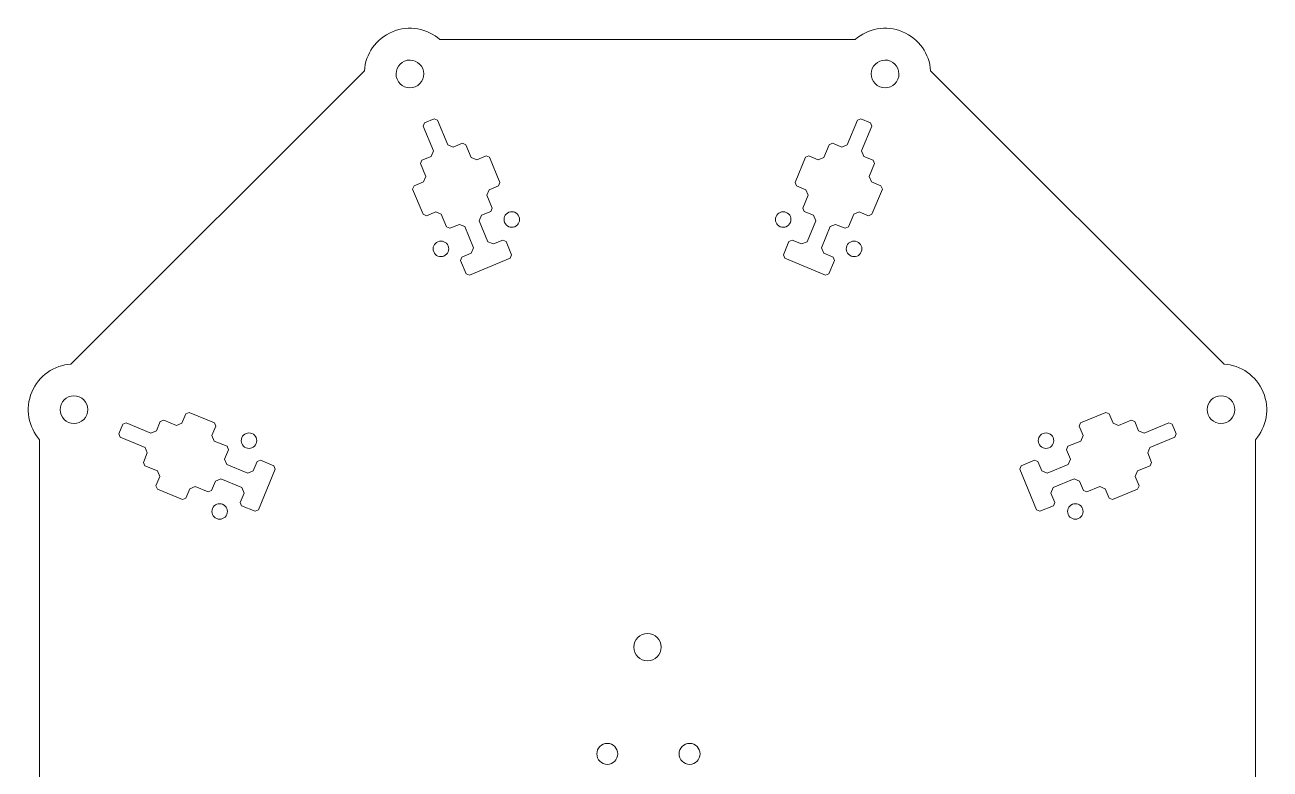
# Model space of a CAD drawing. Header units: millimetres. Extents: x -288 to 540, y -276 to 186.
# Drawn here: x -288.1 to 80.1, y -33.8 to 186.5 of the extents above; entities that cross this region are included whole.
import ezdxf

# ---------------------------------------------------------------- set-up
doc = ezdxf.new("R2010")
doc.units = ezdxf.units.MM
doc.header["$MEASUREMENT"] = 0
doc.layers.add('layer 1', color=7, linetype='Continuous')

msp = doc.modelspace()

# ---------------------------------------------------------------- linework, layer by layer
at = {"layer": 'layer 1', "color": 250, "lineweight": 9}
for points, knots in [([(-187.7431, -168.1628), (-187.7431, -168.1628), (-274.5305, -81.3753), (-274.5305, -81.3753), (-274.5305, -81.3753), (-279.488, -81.0403), (-284.0725, -77.9713), (-286.1028, -73.0695), (-286.1028, -73.0695), (-288.1334, -68.1673), (-287.0614, -62.7548), (-283.7919, -59.0123), (-283.7919, -59.0123), (-283.7919, -59.0123), (-283.7919, 63.7219), (-283.7919, 63.7219), (-283.7919, 63.7219), (-287.0611, 67.4643), (-288.1331, 72.8765), (-286.1025, 77.7787), (-286.1025, 77.7787), (-284.0718, 82.6814), (-279.4858, 85.7506), (-274.5272, 86.0846), (-274.5272, 86.0846), (-274.5272, 86.0846), (-187.7425, 172.8693), (-187.7425, 172.8693), (-187.7425, 172.8693), (-187.4084, 177.8278), (-184.3391, 182.4135), (-179.4365, 184.4442), (-179.4365, 184.4442), (-174.5337, 186.4751), (-169.1203, 185.4025), (-165.3779, 182.1321), (-165.3779, 182.1321), (-165.3779, 182.1321), (-42.6465, 182.1321), (-42.6465, 182.1321), (-42.6465, 182.1321), (-38.904, 185.4023), (-33.4911, 186.4747), (-28.5883, 184.4439), (-28.5883, 184.4439), (-23.6856, 182.4132), (-20.6164, 177.8272), (-20.2824, 172.8686), (-20.2824, 172.8686), (-20.2824, 172.8686), (66.5023, 86.0839), (66.5023, 86.0839), (66.5023, 86.0839), (71.4608, 85.7498), (76.0465, 82.6805), (78.0772, 77.7779), (78.0772, 77.7779), (80.1078, 72.8757), (79.0358, 67.4632), (75.7663, 63.7207), (75.7663, 63.7207), (75.7663, 63.7207), (75.7663, -59.0147), (75.7663, -59.0147), (75.7663, -59.0147), (79.0349, -62.7571), (80.1064, -68.1689), (78.0761, -73.0706), (78.0761, -73.0706), (76.0458, -77.9722), (71.4614, -81.0412), (66.504, -81.3763), (66.504, -81.3763), (66.504, -81.3763), (-20.2833, -168.1635), (-20.2833, -168.1635), (-20.2833, -168.1635), (-20.6183, -173.121), (-23.6873, -177.7055), (-28.5891, -179.7358), (-28.5891, -179.7358), (-33.4907, -181.7662), (-38.9025, -180.6946), (-42.6449, -177.4261), (-42.6449, -177.4261), (-42.6449, -177.4261), (-78.6024, -177.4261), (-78.6024, -177.4261), (-78.6024, -177.4261), (-80.4185, -177.4245), (-82.49, -176.8735), (-82.5125, -173.5085), (-82.5125, -173.5085), (-82.5125, -173.5085), (-82.512, -152.2597), (-82.512, -152.2597), (-82.512, -152.2597), (-82.512, -150.6102), (-83.8627, -149.2597), (-85.5123, -149.2597), (-85.5123, -149.2597), (-85.5123, -149.2597), (-121.9603, -149.2598), (-121.9603, -149.2598), (-121.9603, -149.2598), (-123.8462, -149.2598), (-125.5129, -150.1298), (-125.5129, -152.2599), (-125.5129, -152.2599), (-125.5129, -152.2599), (-125.5131, -173.5087), (-125.5131, -173.5087), (-125.5131, -173.5087), (-125.5356, -176.8782), (-127.6126, -177.4261), (-129.4306, -177.4261), (-129.4306, -177.4261), (-129.4306, -177.4261), (-165.3818, -177.4261), (-165.3818, -177.4261), (-165.3818, -177.4261), (-169.1241, -180.6944), (-174.5357, -181.7658), (-179.4373, -179.7355), (-179.4373, -179.7355), (-184.3391, -177.7051), (-187.4082, -173.1205), (-187.7431, -168.1628)], [0, 0, 0, 0, 0.03030303, 0.03030303, 0.03030303, 0.03030303, 0.06060606, 0.06060606, 0.06060606, 0.06060606, 0.09090909, 0.09090909, 0.09090909, 0.09090909, 0.12121212, 0.12121212, 0.12121212, 0.12121212, 0.15151515, 0.15151515, 0.15151515, 0.15151515, 0.18181818, 0.18181818, 0.18181818, 0.18181818, 0.21212121, 0.21212121, 0.21212121, 0.21212121, 0.24242424, 0.24242424, 0.24242424, 0.24242424, 0.27272727, 0.27272727, 0.27272727, 0.27272727, 0.3030303, 0.3030303, 0.3030303, 0.3030303, 0.33333333, 0.33333333, 0.33333333, 0.33333333, 0.36363636, 0.36363636, 0.36363636, 0.36363636, 0.39393939, 0.39393939, 0.39393939, 0.39393939, 0.42424242, 0.42424242, 0.42424242, 0.42424242, 0.45454545, 0.45454545, 0.45454545, 0.45454545, 0.48484848, 0.48484848, 0.48484848, 0.48484848, 0.51515152, 0.51515152, 0.51515152, 0.51515152, 0.54545455, 0.54545455, 0.54545455, 0.54545455, 0.57575758, 0.57575758, 0.57575758, 0.57575758, 0.60606061, 0.60606061, 0.60606061, 0.60606061, 0.63636364, 0.63636364, 0.63636364, 0.63636364, 0.66666667, 0.66666667, 0.66666667, 0.66666667, 0.6969697, 0.6969697, 0.6969697, 0.6969697, 0.72727273, 0.72727273, 0.72727273, 0.72727273, 0.75757576, 0.75757576, 0.75757576, 0.75757576, 0.78787879, 0.78787879, 0.78787879, 0.78787879, 0.81818182, 0.81818182, 0.81818182, 0.81818182, 0.84848485, 0.84848485, 0.84848485, 0.84848485, 0.87878788, 0.87878788, 0.87878788, 0.87878788, 0.90909091, 0.90909091, 0.90909091, 0.90909091, 0.93939394, 0.93939394, 0.93939394, 0.93939394, 1, 1, 1, 1]), ([(-156.1346, 118.9336), (-156.1346, 118.9336), (-155.4592, 120.5457), (-155.4592, 120.5457), (-155.4592, 120.5457), (-155.4592, 120.5457), (-158.0369, 126.7694), (-158.0369, 126.7694), (-158.0369, 126.7694), (-158.0369, 126.7694), (-159.6555, 127.4334), (-159.6555, 127.4334), (-159.6555, 127.4334), (-159.6555, 127.4334), (-162.4272, 126.2854), (-162.4272, 126.2854), (-162.4272, 126.2854), (-162.4272, 126.2854), (-163.4187, 126.6959), (-163.4187, 126.6959), (-163.4187, 126.6959), (-163.4187, 126.6959), (-164.9906, 130.4913), (-164.9906, 130.4913), (-164.9906, 130.4913), (-164.9906, 130.4913), (-166.6091, 131.1556), (-166.6091, 131.1556), (-166.6091, 131.1556), (-166.6091, 131.1556), (-169.3811, 130.0072), (-169.3811, 130.0072), (-169.3811, 130.0072), (-169.3811, 130.0072), (-170.3721, 130.4179), (-170.3721, 130.4179), (-170.3721, 130.4179), (-170.3721, 130.4179), (-173.4656, 137.8856), (-173.4656, 137.8856), (-173.4656, 137.8856), (-173.4656, 137.8856), (-173.0548, 138.8767), (-173.0548, 138.8767), (-173.0548, 138.8767), (-173.0548, 138.8767), (-170.2828, 140.0247), (-170.2828, 140.0247), (-170.2828, 140.0247), (-170.2828, 140.0247), (-169.6081, 141.6388), (-169.6081, 141.6388), (-169.6081, 141.6388), (-169.6081, 141.6388), (-171.1802, 145.4347), (-171.1802, 145.4347), (-171.1802, 145.4347), (-171.1802, 145.4347), (-170.7698, 146.4256), (-170.7698, 146.4256), (-170.7698, 146.4256), (-170.7698, 146.4256), (-167.9978, 147.5739), (-167.9978, 147.5739), (-167.9978, 147.5739), (-167.9978, 147.5739), (-167.323, 149.1879), (-167.323, 149.1879), (-167.323, 149.1879), (-167.323, 149.1879), (-170.3496, 156.4946), (-170.3496, 156.4946), (-170.3496, 156.4946), (-170.3496, 156.4946), (-169.9389, 157.4856), (-169.9389, 157.4856), (-169.9389, 157.4856), (-169.9389, 157.4856), (-167.0911, 158.6654), (-167.0911, 158.6654), (-167.0911, 158.6654), (-167.0911, 158.6654), (-166.0997, 158.2551), (-166.0997, 158.2551), (-166.0997, 158.2551), (-166.0997, 158.2551), (-163.0733, 150.9484), (-163.0733, 150.9484), (-163.0733, 150.9484), (-163.0733, 150.9484), (-161.4548, 150.2841), (-161.4548, 150.2841), (-161.4548, 150.2841), (-161.4548, 150.2841), (-158.6829, 151.4325), (-158.6829, 151.4325), (-158.6829, 151.4325), (-158.6829, 151.4325), (-157.6917, 151.022), (-157.6917, 151.022), (-157.6917, 151.022), (-157.6917, 151.022), (-156.1194, 147.2261), (-156.1194, 147.2261), (-156.1194, 147.2261), (-156.1194, 147.2261), (-154.5012, 146.562), (-154.5012, 146.562), (-154.5012, 146.562), (-154.5012, 146.562), (-151.7289, 147.7101), (-151.7289, 147.7101), (-151.7289, 147.7101), (-151.7289, 147.7101), (-150.7376, 147.2997), (-150.7376, 147.2997), (-150.7376, 147.2997), (-150.7376, 147.2997), (-147.6448, 139.8321), (-147.6448, 139.8321), (-147.6448, 139.8321), (-147.6448, 139.8321), (-148.0553, 138.8409), (-148.0553, 138.8409), (-148.0553, 138.8409), (-148.0553, 138.8409), (-150.8273, 137.6927), (-150.8273, 137.6927), (-150.8273, 137.6927), (-150.8273, 137.6927), (-151.502, 136.0785), (-151.502, 136.0785), (-151.502, 136.0785), (-151.502, 136.0785), (-149.9301, 132.2828), (-149.9301, 132.2828), (-149.9301, 132.2828), (-149.9301, 132.2828), (-150.3407, 131.2923), (-150.3407, 131.2923), (-150.3407, 131.2923), (-150.3407, 131.2923), (-153.1125, 130.1437), (-153.1125, 130.1437), (-153.1125, 130.1437), (-153.1125, 130.1437), (-153.7882, 128.5319), (-153.7882, 128.5319), (-153.7882, 128.5319), (-153.7882, 128.5319), (-151.2103, 122.3081), (-151.2103, 122.3081), (-151.2103, 122.3081), (-151.2103, 122.3081), (-149.5915, 121.6437), (-149.5915, 121.6437), (-149.5915, 121.6437), (-149.5915, 121.6437), (-146.8198, 122.7919), (-146.8198, 122.7919), (-146.8198, 122.7919), (-146.8198, 122.7919), (-145.8283, 122.3814), (-145.8283, 122.3814), (-145.8283, 122.3814), (-145.8283, 122.3814), (-144.1898, 118.4248), (-144.1898, 118.4248), (-144.1898, 118.4248), (-144.1898, 118.4248), (-144.6003, 117.4338), (-144.6003, 117.4338), (-144.6003, 117.4338), (-144.6003, 117.4338), (-156.6872, 112.4271), (-156.6872, 112.4271), (-156.6872, 112.4271), (-156.6872, 112.4271), (-157.6784, 112.8377), (-157.6784, 112.8377), (-157.6784, 112.8377), (-157.6784, 112.8377), (-159.317, 116.7941), (-159.317, 116.7941), (-159.317, 116.7941), (-159.317, 116.7941), (-158.9067, 117.7853), (-158.9067, 117.7853), (-158.9067, 117.7853), (-158.9067, 117.7853), (-156.1346, 118.9336), (-156.1346, 118.9336)], [0, 0, 0, 0, 0.02040816, 0.02040816, 0.02040816, 0.02040816, 0.04081633, 0.04081633, 0.04081633, 0.04081633, 0.06122449, 0.06122449, 0.06122449, 0.06122449, 0.08163265, 0.08163265, 0.08163265, 0.08163265, 0.10204082, 0.10204082, 0.10204082, 0.10204082, 0.12244898, 0.12244898, 0.12244898, 0.12244898, 0.14285714, 0.14285714, 0.14285714, 0.14285714, 0.16326531, 0.16326531, 0.16326531, 0.16326531, 0.18367347, 0.18367347, 0.18367347, 0.18367347, 0.20408163, 0.20408163, 0.20408163, 0.20408163, 0.2244898, 0.2244898, 0.2244898, 0.2244898, 0.24489796, 0.24489796, 0.24489796, 0.24489796, 0.26530612, 0.26530612, 0.26530612, 0.26530612, 0.28571429, 0.28571429, 0.28571429, 0.28571429, 0.30612245, 0.30612245, 0.30612245, 0.30612245, 0.32653061, 0.32653061, 0.32653061, 0.32653061, 0.34693878, 0.34693878, 0.34693878, 0.34693878, 0.36734694, 0.36734694, 0.36734694, 0.36734694, 0.3877551, 0.3877551, 0.3877551, 0.3877551, 0.40816327, 0.40816327, 0.40816327, 0.40816327, 0.42857143, 0.42857143, 0.42857143, 0.42857143, 0.44897959, 0.44897959, 0.44897959, 0.44897959, 0.46938776, 0.46938776, 0.46938776, 0.46938776, 0.48979592, 0.48979592, 0.48979592, 0.48979592, 0.51020408, 0.51020408, 0.51020408, 0.51020408, 0.53061224, 0.53061224, 0.53061224, 0.53061224, 0.55102041, 0.55102041, 0.55102041, 0.55102041, 0.57142857, 0.57142857, 0.57142857, 0.57142857, 0.59183673, 0.59183673, 0.59183673, 0.59183673, 0.6122449, 0.6122449, 0.6122449, 0.6122449, 0.63265306, 0.63265306, 0.63265306, 0.63265306, 0.65306122, 0.65306122, 0.65306122, 0.65306122, 0.67346939, 0.67346939, 0.67346939, 0.67346939, 0.69387755, 0.69387755, 0.69387755, 0.69387755, 0.71428571, 0.71428571, 0.71428571, 0.71428571, 0.73469388, 0.73469388, 0.73469388, 0.73469388, 0.75510204, 0.75510204, 0.75510204, 0.75510204, 0.7755102, 0.7755102, 0.7755102, 0.7755102, 0.79591837, 0.79591837, 0.79591837, 0.79591837, 0.81632653, 0.81632653, 0.81632653, 0.81632653, 0.83673469, 0.83673469, 0.83673469, 0.83673469, 0.85714286, 0.85714286, 0.85714286, 0.85714286, 0.87755102, 0.87755102, 0.87755102, 0.87755102, 0.89795918, 0.89795918, 0.89795918, 0.89795918, 0.91836735, 0.91836735, 0.91836735, 0.91836735, 0.93877551, 0.93877551, 0.93877551, 0.93877551, 0.95918367, 0.95918367, 0.95918367, 0.95918367, 1, 1, 1, 1]), ([(-58.4332, 121.6435), (-58.4332, 121.6435), (-56.8157, 122.3058), (-56.8157, 122.3058), (-56.8157, 122.3058), (-56.8157, 122.3058), (-54.2376, 128.5293), (-54.2376, 128.5293), (-54.2376, 128.5293), (-54.2376, 128.5293), (-54.9126, 130.1434), (-54.9126, 130.1434), (-54.9126, 130.1434), (-54.9126, 130.1434), (-57.6842, 131.2915), (-57.6842, 131.2915), (-57.6842, 131.2915), (-57.6842, 131.2915), (-58.0951, 132.2829), (-58.0951, 132.2829), (-58.0951, 132.2829), (-58.0951, 132.2829), (-56.5228, 136.0781), (-56.5228, 136.0781), (-56.5228, 136.0781), (-56.5228, 136.0781), (-57.1975, 137.6923), (-57.1975, 137.6923), (-57.1975, 137.6923), (-57.1975, 137.6923), (-59.9697, 138.8404), (-59.9697, 138.8404), (-59.9697, 138.8404), (-59.9697, 138.8404), (-60.38, 139.8315), (-60.38, 139.8315), (-60.38, 139.8315), (-60.38, 139.8315), (-57.287, 147.2994), (-57.287, 147.2994), (-57.287, 147.2994), (-57.287, 147.2994), (-56.2957, 147.7098), (-56.2957, 147.7098), (-56.2957, 147.7098), (-56.2957, 147.7098), (-53.5238, 146.5614), (-53.5238, 146.5614), (-53.5238, 146.5614), (-53.5238, 146.5614), (-51.9054, 147.2257), (-51.9054, 147.2257), (-51.9054, 147.2257), (-51.9054, 147.2257), (-50.3329, 151.0214), (-50.3329, 151.0214), (-50.3329, 151.0214), (-50.3329, 151.0214), (-49.3421, 151.4319), (-49.3421, 151.4319), (-49.3421, 151.4319), (-49.3421, 151.4319), (-46.57, 150.2838), (-46.57, 150.2838), (-46.57, 150.2838), (-46.57, 150.2838), (-44.9516, 150.9479), (-44.9516, 150.9479), (-44.9516, 150.9479), (-44.9516, 150.9479), (-41.9251, 158.2546), (-41.9251, 158.2546), (-41.9251, 158.2546), (-41.9251, 158.2546), (-40.9339, 158.665), (-40.9339, 158.665), (-40.9339, 158.665), (-40.9339, 158.665), (-38.086, 157.4855), (-38.086, 157.4855), (-38.086, 157.4855), (-38.086, 157.4855), (-37.6751, 156.4944), (-37.6751, 156.4944), (-37.6751, 156.4944), (-37.6751, 156.4944), (-40.7017, 149.1877), (-40.7017, 149.1877), (-40.7017, 149.1877), (-40.7017, 149.1877), (-40.027, 147.5736), (-40.027, 147.5736), (-40.027, 147.5736), (-40.027, 147.5736), (-37.2549, 146.4256), (-37.2549, 146.4256), (-37.2549, 146.4256), (-37.2549, 146.4256), (-36.8443, 145.4344), (-36.8443, 145.4344), (-36.8443, 145.4344), (-36.8443, 145.4344), (-38.4166, 141.6385), (-38.4166, 141.6385), (-38.4166, 141.6385), (-38.4166, 141.6385), (-37.742, 140.0247), (-37.742, 140.0247), (-37.742, 140.0247), (-37.742, 140.0247), (-34.9698, 138.8762), (-34.9698, 138.8762), (-34.9698, 138.8762), (-34.9698, 138.8762), (-34.5591, 137.8851), (-34.5591, 137.8851), (-34.5591, 137.8851), (-34.5591, 137.8851), (-37.6525, 130.4177), (-37.6525, 130.4177), (-37.6525, 130.4177), (-37.6525, 130.4177), (-38.6437, 130.0071), (-38.6437, 130.0071), (-38.6437, 130.0071), (-38.6437, 130.0071), (-41.4157, 131.1553), (-41.4157, 131.1553), (-41.4157, 131.1553), (-41.4157, 131.1553), (-43.0342, 130.491), (-43.0342, 130.491), (-43.0342, 130.491), (-43.0342, 130.491), (-44.6066, 126.6955), (-44.6066, 126.6955), (-44.6066, 126.6955), (-44.6066, 126.6955), (-45.5974, 126.2855), (-45.5974, 126.2855), (-45.5974, 126.2855), (-45.5974, 126.2855), (-48.3695, 127.4333), (-48.3695, 127.4333), (-48.3695, 127.4333), (-48.3695, 127.4333), (-49.987, 126.7713), (-49.987, 126.7713), (-49.987, 126.7713), (-49.987, 126.7713), (-52.5651, 120.5476), (-52.5651, 120.5476), (-52.5651, 120.5476), (-52.5651, 120.5476), (-51.8902, 118.9331), (-51.8902, 118.9331), (-51.8902, 118.9331), (-51.8902, 118.9331), (-49.1184, 117.7851), (-49.1184, 117.7851), (-49.1184, 117.7851), (-49.1184, 117.7851), (-48.7076, 116.7938), (-48.7076, 116.7938), (-48.7076, 116.7938), (-48.7076, 116.7938), (-50.3467, 112.8374), (-50.3467, 112.8374), (-50.3467, 112.8374), (-50.3467, 112.8374), (-51.3377, 112.427), (-51.3377, 112.427), (-51.3377, 112.427), (-51.3377, 112.427), (-63.4247, 117.4334), (-63.4247, 117.4334), (-63.4247, 117.4334), (-63.4247, 117.4334), (-63.8353, 118.4246), (-63.8353, 118.4246), (-63.8353, 118.4246), (-63.8353, 118.4246), (-62.1963, 122.3809), (-62.1963, 122.3809), (-62.1963, 122.3809), (-62.1963, 122.3809), (-61.2053, 122.7917), (-61.2053, 122.7917), (-61.2053, 122.7917), (-61.2053, 122.7917), (-58.4332, 121.6435), (-58.4332, 121.6435)], [0, 0, 0, 0, 0.02040816, 0.02040816, 0.02040816, 0.02040816, 0.04081633, 0.04081633, 0.04081633, 0.04081633, 0.06122449, 0.06122449, 0.06122449, 0.06122449, 0.08163265, 0.08163265, 0.08163265, 0.08163265, 0.10204082, 0.10204082, 0.10204082, 0.10204082, 0.12244898, 0.12244898, 0.12244898, 0.12244898, 0.14285714, 0.14285714, 0.14285714, 0.14285714, 0.16326531, 0.16326531, 0.16326531, 0.16326531, 0.18367347, 0.18367347, 0.18367347, 0.18367347, 0.20408163, 0.20408163, 0.20408163, 0.20408163, 0.2244898, 0.2244898, 0.2244898, 0.2244898, 0.24489796, 0.24489796, 0.24489796, 0.24489796, 0.26530612, 0.26530612, 0.26530612, 0.26530612, 0.28571429, 0.28571429, 0.28571429, 0.28571429, 0.30612245, 0.30612245, 0.30612245, 0.30612245, 0.32653061, 0.32653061, 0.32653061, 0.32653061, 0.34693878, 0.34693878, 0.34693878, 0.34693878, 0.36734694, 0.36734694, 0.36734694, 0.36734694, 0.3877551, 0.3877551, 0.3877551, 0.3877551, 0.40816327, 0.40816327, 0.40816327, 0.40816327, 0.42857143, 0.42857143, 0.42857143, 0.42857143, 0.44897959, 0.44897959, 0.44897959, 0.44897959, 0.46938776, 0.46938776, 0.46938776, 0.46938776, 0.48979592, 0.48979592, 0.48979592, 0.48979592, 0.51020408, 0.51020408, 0.51020408, 0.51020408, 0.53061224, 0.53061224, 0.53061224, 0.53061224, 0.55102041, 0.55102041, 0.55102041, 0.55102041, 0.57142857, 0.57142857, 0.57142857, 0.57142857, 0.59183673, 0.59183673, 0.59183673, 0.59183673, 0.6122449, 0.6122449, 0.6122449, 0.6122449, 0.63265306, 0.63265306, 0.63265306, 0.63265306, 0.65306122, 0.65306122, 0.65306122, 0.65306122, 0.67346939, 0.67346939, 0.67346939, 0.67346939, 0.69387755, 0.69387755, 0.69387755, 0.69387755, 0.71428571, 0.71428571, 0.71428571, 0.71428571, 0.73469388, 0.73469388, 0.73469388, 0.73469388, 0.75510204, 0.75510204, 0.75510204, 0.75510204, 0.7755102, 0.7755102, 0.7755102, 0.7755102, 0.79591837, 0.79591837, 0.79591837, 0.79591837, 0.81632653, 0.81632653, 0.81632653, 0.81632653, 0.83673469, 0.83673469, 0.83673469, 0.83673469, 0.85714286, 0.85714286, 0.85714286, 0.85714286, 0.87755102, 0.87755102, 0.87755102, 0.87755102, 0.89795918, 0.89795918, 0.89795918, 0.89795918, 0.91836735, 0.91836735, 0.91836735, 0.91836735, 0.93877551, 0.93877551, 0.93877551, 0.93877551, 0.95918367, 0.95918367, 0.95918367, 0.95918367, 1, 1, 1, 1]), ([(-143.2627, 126.7553), (-144.4363, 126.2692), (-145.7815, 126.8266), (-146.2677, 128.0001), (-146.2677, 128.0001), (-146.7539, 129.1735), (-146.1966, 130.5189), (-145.0232, 131.005), (-145.0232, 131.005), (-143.8496, 131.4913), (-142.5043, 130.9339), (-142.0181, 129.7603), (-142.0181, 129.7603), (-141.532, 128.5867), (-142.0891, 127.2413), (-143.2627, 126.7553)], [0, 0, 0, 0, 0.2, 0.2, 0.2, 0.2, 0.4, 0.4, 0.4, 0.4, 0.6, 0.6, 0.6, 0.6, 1, 1, 1, 1]), ([(-64.7618, 126.7549), (-65.9353, 127.2411), (-66.4932, 128.5861), (-66.0069, 129.7599), (-66.0069, 129.7599), (-65.5205, 130.9336), (-64.1752, 131.4909), (-63.0015, 131.0047), (-63.0015, 131.0047), (-61.8279, 130.5188), (-61.271, 129.1732), (-61.757, 127.9996), (-61.757, 127.9996), (-62.2429, 126.8261), (-63.5884, 126.2687), (-64.7618, 126.7549)], [0, 0, 0, 0, 0.2, 0.2, 0.2, 0.2, 0.4, 0.4, 0.4, 0.4, 0.6, 0.6, 0.6, 0.6, 1, 1, 1, 1]), ([(-164.2239, 118.0729), (-165.3975, 117.5869), (-166.7431, 118.1435), (-167.2292, 119.3174), (-167.2292, 119.3174), (-167.7152, 120.4912), (-167.158, 121.8366), (-165.9843, 122.3227), (-165.9843, 122.3227), (-164.8108, 122.809), (-163.4656, 122.2513), (-162.9794, 121.0778), (-162.9794, 121.0778), (-162.4931, 119.9044), (-163.0504, 118.5589), (-164.2239, 118.0729)], [0, 0, 0, 0, 0.2, 0.2, 0.2, 0.2, 0.4, 0.4, 0.4, 0.4, 0.6, 0.6, 0.6, 0.6, 1, 1, 1, 1]), ([(-43.8006, 118.0724), (-44.9742, 118.5586), (-45.5313, 119.9039), (-45.0453, 121.0775), (-45.0453, 121.0775), (-44.5593, 122.251), (-43.2139, 122.8083), (-42.0405, 122.3223), (-42.0405, 122.3223), (-40.8668, 121.8363), (-40.3096, 120.4909), (-40.7957, 119.3172), (-40.7957, 119.3172), (-41.2818, 118.1436), (-42.6271, 117.5862), (-43.8006, 118.0724)], [0, 0, 0, 0, 0.2, 0.2, 0.2, 0.2, 0.4, 0.4, 0.4, 0.4, 0.6, 0.6, 0.6, 0.6, 1, 1, 1, 1]), ([(-223.3038, 47.9321), (-223.3038, 47.9321), (-223.9661, 49.5496), (-223.9661, 49.5496), (-223.9661, 49.5496), (-223.9661, 49.5496), (-230.1896, 52.1277), (-230.1896, 52.1277), (-230.1896, 52.1277), (-230.1896, 52.1277), (-231.8037, 51.4527), (-231.8037, 51.4527), (-231.8037, 51.4527), (-231.8037, 51.4527), (-232.9518, 48.6811), (-232.9518, 48.6811), (-232.9518, 48.6811), (-232.9518, 48.6811), (-233.9432, 48.2702), (-233.9432, 48.2702), (-233.9432, 48.2702), (-233.9432, 48.2702), (-237.7384, 49.8425), (-237.7384, 49.8425), (-237.7384, 49.8425), (-237.7384, 49.8425), (-239.3526, 49.1678), (-239.3526, 49.1678), (-239.3526, 49.1678), (-239.3526, 49.1678), (-240.5007, 46.3956), (-240.5007, 46.3956), (-240.5007, 46.3956), (-240.5007, 46.3956), (-241.4918, 45.9853), (-241.4918, 45.9853), (-241.4918, 45.9853), (-241.4918, 45.9853), (-248.9597, 49.0783), (-248.9597, 49.0783), (-248.9597, 49.0783), (-248.9597, 49.0783), (-249.3701, 50.0696), (-249.3701, 50.0696), (-249.3701, 50.0696), (-249.3701, 50.0696), (-248.2217, 52.8415), (-248.2217, 52.8415), (-248.2217, 52.8415), (-248.2217, 52.8415), (-248.886, 54.4599), (-248.886, 54.4599), (-248.886, 54.4599), (-248.886, 54.4599), (-252.6817, 56.0324), (-252.6817, 56.0324), (-252.6817, 56.0324), (-252.6817, 56.0324), (-253.0922, 57.0232), (-253.0922, 57.0232), (-253.0922, 57.0232), (-253.0922, 57.0232), (-251.9441, 59.7953), (-251.9441, 59.7953), (-251.9441, 59.7953), (-251.9441, 59.7953), (-252.6082, 61.4137), (-252.6082, 61.4137), (-252.6082, 61.4137), (-252.6082, 61.4137), (-259.9149, 64.4402), (-259.9149, 64.4402), (-259.9149, 64.4402), (-259.9149, 64.4402), (-260.3253, 65.4314), (-260.3253, 65.4314), (-260.3253, 65.4314), (-260.3253, 65.4314), (-259.1458, 68.2793), (-259.1458, 68.2793), (-259.1458, 68.2793), (-259.1458, 68.2793), (-258.1547, 68.6902), (-258.1547, 68.6902), (-258.1547, 68.6902), (-258.1547, 68.6902), (-250.848, 65.6636), (-250.848, 65.6636), (-250.848, 65.6636), (-250.848, 65.6636), (-249.2339, 66.3383), (-249.2339, 66.3383), (-249.2339, 66.3383), (-249.2339, 66.3383), (-248.0859, 69.1104), (-248.0859, 69.1104), (-248.0859, 69.1104), (-248.0859, 69.1104), (-247.0947, 69.521), (-247.0947, 69.521), (-247.0947, 69.521), (-247.0947, 69.521), (-243.2988, 67.9487), (-243.2988, 67.9487), (-243.2988, 67.9487), (-243.2988, 67.9487), (-241.685, 68.6233), (-241.685, 68.6233), (-241.685, 68.6233), (-241.685, 68.6233), (-240.5365, 71.3955), (-240.5365, 71.3955), (-240.5365, 71.3955), (-240.5365, 71.3955), (-239.5454, 71.8062), (-239.5454, 71.8062), (-239.5454, 71.8062), (-239.5454, 71.8062), (-232.078, 68.7128), (-232.078, 68.7128), (-232.078, 68.7128), (-232.078, 68.7128), (-231.6674, 67.7216), (-231.6674, 67.7216), (-231.6674, 67.7216), (-231.6674, 67.7216), (-232.8156, 64.9496), (-232.8156, 64.9496), (-232.8156, 64.9496), (-232.8156, 64.9496), (-232.1513, 63.3311), (-232.1513, 63.3311), (-232.1513, 63.3311), (-232.1513, 63.3311), (-228.3558, 61.7587), (-228.3558, 61.7587), (-228.3558, 61.7587), (-228.3558, 61.7587), (-227.9458, 60.7679), (-227.9458, 60.7679), (-227.9458, 60.7679), (-227.9458, 60.7679), (-229.0936, 57.9958), (-229.0936, 57.9958), (-229.0936, 57.9958), (-229.0936, 57.9958), (-228.4316, 56.3783), (-228.4316, 56.3783), (-228.4316, 56.3783), (-228.4316, 56.3783), (-222.2079, 53.8002), (-222.2079, 53.8002), (-222.2079, 53.8002), (-222.2079, 53.8002), (-220.5934, 54.4751), (-220.5934, 54.4751), (-220.5934, 54.4751), (-220.5934, 54.4751), (-219.4454, 57.2469), (-219.4454, 57.2469), (-219.4454, 57.2469), (-219.4454, 57.2469), (-218.4541, 57.6577), (-218.4541, 57.6577), (-218.4541, 57.6577), (-218.4541, 57.6577), (-214.4977, 56.0186), (-214.4977, 56.0186), (-214.4977, 56.0186), (-214.4977, 56.0186), (-214.0873, 55.0276), (-214.0873, 55.0276), (-214.0873, 55.0276), (-214.0873, 55.0276), (-219.0937, 42.9406), (-219.0937, 42.9406), (-219.0937, 42.9406), (-219.0937, 42.9406), (-220.0849, 42.53), (-220.0849, 42.53), (-220.0849, 42.53), (-220.0849, 42.53), (-224.0412, 44.169), (-224.0412, 44.169), (-224.0412, 44.169), (-224.0412, 44.169), (-224.452, 45.16), (-224.452, 45.16), (-224.452, 45.16), (-224.452, 45.16), (-223.3038, 47.9321), (-223.3038, 47.9321)], [0, 0, 0, 0, 0.02040816, 0.02040816, 0.02040816, 0.02040816, 0.04081633, 0.04081633, 0.04081633, 0.04081633, 0.06122449, 0.06122449, 0.06122449, 0.06122449, 0.08163265, 0.08163265, 0.08163265, 0.08163265, 0.10204082, 0.10204082, 0.10204082, 0.10204082, 0.12244898, 0.12244898, 0.12244898, 0.12244898, 0.14285714, 0.14285714, 0.14285714, 0.14285714, 0.16326531, 0.16326531, 0.16326531, 0.16326531, 0.18367347, 0.18367347, 0.18367347, 0.18367347, 0.20408163, 0.20408163, 0.20408163, 0.20408163, 0.2244898, 0.2244898, 0.2244898, 0.2244898, 0.24489796, 0.24489796, 0.24489796, 0.24489796, 0.26530612, 0.26530612, 0.26530612, 0.26530612, 0.28571429, 0.28571429, 0.28571429, 0.28571429, 0.30612245, 0.30612245, 0.30612245, 0.30612245, 0.32653061, 0.32653061, 0.32653061, 0.32653061, 0.34693878, 0.34693878, 0.34693878, 0.34693878, 0.36734694, 0.36734694, 0.36734694, 0.36734694, 0.3877551, 0.3877551, 0.3877551, 0.3877551, 0.40816327, 0.40816327, 0.40816327, 0.40816327, 0.42857143, 0.42857143, 0.42857143, 0.42857143, 0.44897959, 0.44897959, 0.44897959, 0.44897959, 0.46938776, 0.46938776, 0.46938776, 0.46938776, 0.48979592, 0.48979592, 0.48979592, 0.48979592, 0.51020408, 0.51020408, 0.51020408, 0.51020408, 0.53061224, 0.53061224, 0.53061224, 0.53061224, 0.55102041, 0.55102041, 0.55102041, 0.55102041, 0.57142857, 0.57142857, 0.57142857, 0.57142857, 0.59183673, 0.59183673, 0.59183673, 0.59183673, 0.6122449, 0.6122449, 0.6122449, 0.6122449, 0.63265306, 0.63265306, 0.63265306, 0.63265306, 0.65306122, 0.65306122, 0.65306122, 0.65306122, 0.67346939, 0.67346939, 0.67346939, 0.67346939, 0.69387755, 0.69387755, 0.69387755, 0.69387755, 0.71428571, 0.71428571, 0.71428571, 0.71428571, 0.73469388, 0.73469388, 0.73469388, 0.73469388, 0.75510204, 0.75510204, 0.75510204, 0.75510204, 0.7755102, 0.7755102, 0.7755102, 0.7755102, 0.79591837, 0.79591837, 0.79591837, 0.79591837, 0.81632653, 0.81632653, 0.81632653, 0.81632653, 0.83673469, 0.83673469, 0.83673469, 0.83673469, 0.85714286, 0.85714286, 0.85714286, 0.85714286, 0.87755102, 0.87755102, 0.87755102, 0.87755102, 0.89795918, 0.89795918, 0.89795918, 0.89795918, 0.91836735, 0.91836735, 0.91836735, 0.91836735, 0.93877551, 0.93877551, 0.93877551, 0.93877551, 0.95918367, 0.95918367, 0.95918367, 0.95918367, 1, 1, 1, 1]), ([(12.5683, 54.4743), (12.5683, 54.4743), (14.1804, 53.7989), (14.1804, 53.7989), (14.1804, 53.7989), (14.1804, 53.7989), (20.404, 56.3766), (20.404, 56.3766), (20.404, 56.3766), (20.404, 56.3766), (21.0681, 57.9952), (21.0681, 57.9952), (21.0681, 57.9952), (21.0681, 57.9952), (19.9201, 60.7669), (19.9201, 60.7669), (19.9201, 60.7669), (19.9201, 60.7669), (20.3306, 61.7584), (20.3306, 61.7584), (20.3306, 61.7584), (20.3306, 61.7584), (24.126, 63.3303), (24.126, 63.3303), (24.126, 63.3303), (24.126, 63.3303), (24.7903, 64.9488), (24.7903, 64.9488), (24.7903, 64.9488), (24.7903, 64.9488), (23.6419, 67.7209), (23.6419, 67.7209), (23.6419, 67.7209), (23.6419, 67.7209), (24.0526, 68.7118), (24.0526, 68.7118), (24.0526, 68.7118), (24.0526, 68.7118), (31.5203, 71.8053), (31.5203, 71.8053), (31.5203, 71.8053), (31.5203, 71.8053), (32.5114, 71.3946), (32.5114, 71.3946), (32.5114, 71.3946), (32.5114, 71.3946), (33.6594, 68.6225), (33.6594, 68.6225), (33.6594, 68.6225), (33.6594, 68.6225), (35.2735, 67.9478), (35.2735, 67.9478), (35.2735, 67.9478), (35.2735, 67.9478), (39.0694, 69.5199), (39.0694, 69.5199), (39.0694, 69.5199), (39.0694, 69.5199), (40.0603, 69.1095), (40.0603, 69.1095), (40.0603, 69.1095), (40.0603, 69.1095), (41.2086, 66.3375), (41.2086, 66.3375), (41.2086, 66.3375), (41.2086, 66.3375), (42.8226, 65.6627), (42.8226, 65.6627), (42.8226, 65.6627), (42.8226, 65.6627), (50.1292, 68.6893), (50.1292, 68.6893), (50.1292, 68.6893), (50.1292, 68.6893), (51.1203, 68.2786), (51.1203, 68.2786), (51.1203, 68.2786), (51.1203, 68.2786), (52.3001, 65.4308), (52.3001, 65.4308), (52.3001, 65.4308), (52.3001, 65.4308), (51.8898, 64.4394), (51.8898, 64.4394), (51.8898, 64.4394), (51.8898, 64.4394), (44.5831, 61.413), (44.5831, 61.413), (44.5831, 61.413), (44.5831, 61.413), (43.9188, 59.7945), (43.9188, 59.7945), (43.9188, 59.7945), (43.9188, 59.7945), (45.0672, 57.0226), (45.0672, 57.0226), (45.0672, 57.0226), (45.0672, 57.0226), (44.6567, 56.0314), (44.6567, 56.0314), (44.6567, 56.0314), (44.6567, 56.0314), (40.8608, 54.4591), (40.8608, 54.4591), (40.8608, 54.4591), (40.8608, 54.4591), (40.1967, 52.8409), (40.1967, 52.8409), (40.1967, 52.8409), (40.1967, 52.8409), (41.3448, 50.0686), (41.3448, 50.0686), (41.3448, 50.0686), (41.3448, 50.0686), (40.9344, 49.0774), (40.9344, 49.0774), (40.9344, 49.0774), (40.9344, 49.0774), (33.4668, 45.9844), (33.4668, 45.9844), (33.4668, 45.9844), (33.4668, 45.9844), (32.4756, 46.395), (32.4756, 46.395), (32.4756, 46.395), (32.4756, 46.395), (31.3274, 49.167), (31.3274, 49.167), (31.3274, 49.167), (31.3274, 49.167), (29.7132, 49.8417), (29.7132, 49.8417), (29.7132, 49.8417), (29.7132, 49.8417), (25.9175, 48.2697), (25.9175, 48.2697), (25.9175, 48.2697), (25.9175, 48.2697), (24.927, 48.6804), (24.927, 48.6804), (24.927, 48.6804), (24.927, 48.6804), (23.7784, 51.4522), (23.7784, 51.4522), (23.7784, 51.4522), (23.7784, 51.4522), (22.1666, 52.1279), (22.1666, 52.1279), (22.1666, 52.1279), (22.1666, 52.1279), (15.9428, 49.55), (15.9428, 49.55), (15.9428, 49.55), (15.9428, 49.55), (15.2784, 47.9312), (15.2784, 47.9312), (15.2784, 47.9312), (15.2784, 47.9312), (16.4266, 45.1595), (16.4266, 45.1595), (16.4266, 45.1595), (16.4266, 45.1595), (16.0161, 44.1681), (16.0161, 44.1681), (16.0161, 44.1681), (16.0161, 44.1681), (12.0595, 42.5295), (12.0595, 42.5295), (12.0595, 42.5295), (12.0595, 42.5295), (11.0685, 42.94), (11.0685, 42.94), (11.0685, 42.94), (11.0685, 42.94), (6.0618, 55.0268), (6.0618, 55.0268), (6.0618, 55.0268), (6.0618, 55.0268), (6.4723, 56.0181), (6.4723, 56.0181), (6.4723, 56.0181), (6.4723, 56.0181), (10.4288, 57.6567), (10.4288, 57.6567), (10.4288, 57.6567), (10.4288, 57.6567), (11.4201, 57.2464), (11.4201, 57.2464), (11.4201, 57.2464), (11.4201, 57.2464), (12.5683, 54.4743), (12.5683, 54.4743)], [0, 0, 0, 0, 0.02040816, 0.02040816, 0.02040816, 0.02040816, 0.04081633, 0.04081633, 0.04081633, 0.04081633, 0.06122449, 0.06122449, 0.06122449, 0.06122449, 0.08163265, 0.08163265, 0.08163265, 0.08163265, 0.10204082, 0.10204082, 0.10204082, 0.10204082, 0.12244898, 0.12244898, 0.12244898, 0.12244898, 0.14285714, 0.14285714, 0.14285714, 0.14285714, 0.16326531, 0.16326531, 0.16326531, 0.16326531, 0.18367347, 0.18367347, 0.18367347, 0.18367347, 0.20408163, 0.20408163, 0.20408163, 0.20408163, 0.2244898, 0.2244898, 0.2244898, 0.2244898, 0.24489796, 0.24489796, 0.24489796, 0.24489796, 0.26530612, 0.26530612, 0.26530612, 0.26530612, 0.28571429, 0.28571429, 0.28571429, 0.28571429, 0.30612245, 0.30612245, 0.30612245, 0.30612245, 0.32653061, 0.32653061, 0.32653061, 0.32653061, 0.34693878, 0.34693878, 0.34693878, 0.34693878, 0.36734694, 0.36734694, 0.36734694, 0.36734694, 0.3877551, 0.3877551, 0.3877551, 0.3877551, 0.40816327, 0.40816327, 0.40816327, 0.40816327, 0.42857143, 0.42857143, 0.42857143, 0.42857143, 0.44897959, 0.44897959, 0.44897959, 0.44897959, 0.46938776, 0.46938776, 0.46938776, 0.46938776, 0.48979592, 0.48979592, 0.48979592, 0.48979592, 0.51020408, 0.51020408, 0.51020408, 0.51020408, 0.53061224, 0.53061224, 0.53061224, 0.53061224, 0.55102041, 0.55102041, 0.55102041, 0.55102041, 0.57142857, 0.57142857, 0.57142857, 0.57142857, 0.59183673, 0.59183673, 0.59183673, 0.59183673, 0.6122449, 0.6122449, 0.6122449, 0.6122449, 0.63265306, 0.63265306, 0.63265306, 0.63265306, 0.65306122, 0.65306122, 0.65306122, 0.65306122, 0.67346939, 0.67346939, 0.67346939, 0.67346939, 0.69387755, 0.69387755, 0.69387755, 0.69387755, 0.71428571, 0.71428571, 0.71428571, 0.71428571, 0.73469388, 0.73469388, 0.73469388, 0.73469388, 0.75510204, 0.75510204, 0.75510204, 0.75510204, 0.7755102, 0.7755102, 0.7755102, 0.7755102, 0.79591837, 0.79591837, 0.79591837, 0.79591837, 0.81632653, 0.81632653, 0.81632653, 0.81632653, 0.83673469, 0.83673469, 0.83673469, 0.83673469, 0.85714286, 0.85714286, 0.85714286, 0.85714286, 0.87755102, 0.87755102, 0.87755102, 0.87755102, 0.89795918, 0.89795918, 0.89795918, 0.89795918, 0.91836735, 0.91836735, 0.91836735, 0.91836735, 0.93877551, 0.93877551, 0.93877551, 0.93877551, 0.95918367, 0.95918367, 0.95918367, 0.95918367, 1, 1, 1, 1]), ([(-219.7327, 62.5647), (-220.2189, 61.3911), (-221.5642, 60.834), (-222.7378, 61.32), (-222.7378, 61.32), (-223.9113, 61.806), (-224.4686, 63.1514), (-223.9826, 64.3248), (-223.9826, 64.3248), (-223.4966, 65.4985), (-222.1512, 66.0557), (-220.9775, 65.5696), (-220.9775, 65.5696), (-219.8039, 65.0835), (-219.2465, 63.7382), (-219.7327, 62.5647)], [0, 0, 0, 0, 0.2, 0.2, 0.2, 0.2, 0.4, 0.4, 0.4, 0.4, 0.6, 0.6, 0.6, 0.6, 1, 1, 1, 1]), ([(11.7076, 62.5636), (11.2216, 63.7372), (11.7782, 65.0828), (12.9521, 65.5689), (12.9521, 65.5689), (14.1259, 66.0549), (15.4713, 65.4977), (15.9574, 64.324), (15.9574, 64.324), (16.4437, 63.1505), (15.886, 61.8053), (14.7125, 61.3191), (14.7125, 61.3191), (13.5391, 60.8329), (12.1936, 61.3901), (11.7076, 62.5636)], [0, 0, 0, 0, 0.2, 0.2, 0.2, 0.2, 0.4, 0.4, 0.4, 0.4, 0.6, 0.6, 0.6, 0.6, 1, 1, 1, 1]), ([(-228.4152, 41.6035), (-228.9014, 40.43), (-230.2464, 39.8721), (-231.4202, 40.3584), (-231.4202, 40.3584), (-232.5939, 40.8448), (-233.1512, 42.1901), (-232.665, 43.3638), (-232.665, 43.3638), (-232.1791, 44.5374), (-230.8335, 45.0943), (-229.6599, 44.6083), (-229.6599, 44.6083), (-228.4864, 44.1224), (-227.929, 42.7769), (-228.4152, 41.6035)], [0, 0, 0, 0, 0.2, 0.2, 0.2, 0.2, 0.4, 0.4, 0.4, 0.4, 0.6, 0.6, 0.6, 0.6, 1, 1, 1, 1]), ([(20.39, 41.6024), (19.9039, 42.776), (20.4613, 44.1212), (21.6348, 44.6074), (21.6348, 44.6074), (22.8082, 45.0936), (24.1536, 44.5363), (24.6397, 43.3629), (24.6397, 43.3629), (25.126, 42.1893), (24.5686, 40.844), (23.395, 40.3578), (23.395, 40.3578), (22.2214, 39.8717), (20.876, 40.4288), (20.39, 41.6024)], [0, 0, 0, 0, 0.2, 0.2, 0.2, 0.2, 0.4, 0.4, 0.4, 0.4, 0.6, 0.6, 0.6, 0.6, 1, 1, 1, 1])]:
    msp.add_open_spline(points, degree=3, knots=knots, dxfattribs=at)
at = {"layer": 'layer 1', "color": 1, "lineweight": 9}
for points in [[(-172.7017, 168.1826), (-174.7838, 167.3202), (-177.1948, 168.3186), (-178.0572, 170.4007), (-178.0572, 170.4007), (-178.9196, 172.4829), (-177.9211, 174.894), (-175.8389, 175.7564), (-175.8389, 175.7564), (-173.7566, 176.6188), (-171.3459, 175.6201), (-170.4834, 173.5379), (-170.4834, 173.5379), (-169.621, 171.4558), (-170.6197, 169.045), (-172.7017, 168.1826)], [(-35.324, 168.1826), (-37.4061, 169.045), (-38.4049, 171.4558), (-37.5424, 173.538), (-37.5424, 173.538), (-36.6799, 175.6201), (-34.269, 176.619), (-32.1868, 175.7565), (-32.1868, 175.7565), (-30.1046, 174.8939), (-29.1062, 172.483), (-29.9686, 170.4008), (-29.9686, 170.4008), (-30.831, 168.3187), (-33.2419, 167.3202), (-35.324, 168.1826)], [(-269.8424, 71.0418), (-270.7048, 68.9597), (-273.1156, 67.9609), (-275.1978, 68.8234), (-275.1978, 68.8234), (-277.2799, 69.6859), (-278.2788, 72.0968), (-277.4163, 74.179), (-277.4163, 74.179), (-276.5537, 76.2612), (-274.1428, 77.2596), (-272.0606, 76.3972), (-272.0606, 76.3972), (-269.9785, 75.5348), (-268.98, 73.1239), (-269.8424, 71.0418)], [(61.8168, 71.0419), (60.9544, 73.124), (61.9528, 75.535), (64.0349, 76.3974), (64.0349, 76.3974), (66.1171, 77.2598), (68.5282, 76.2613), (69.3906, 74.1791), (69.3906, 74.1791), (70.253, 72.0967), (69.2543, 69.6861), (67.1721, 68.8236), (67.1721, 68.8236), (65.09, 67.9612), (62.6792, 68.9599), (61.8168, 71.0419)], [(-104.0128, 6.403), (-101.7761, 6.403), (-99.9628, 4.5897), (-99.9628, 2.353), (-99.9628, 2.353), (-99.9628, 0.1163), (-101.7761, -1.697), (-104.0128, -1.697), (-104.0128, -1.697), (-106.2495, -1.697), (-108.0628, 0.1163), (-108.0628, 2.353), (-108.0628, 2.353), (-108.0628, 4.5897), (-106.2495, 6.403), (-104.0128, 6.403)]]:
    msp.add_open_spline(points, degree=3, knots=[0, 0, 0, 0, 0.2, 0.2, 0.2, 0.2, 0.4, 0.4, 0.4, 0.4, 0.6, 0.6, 0.6, 0.6, 1, 1, 1, 1], dxfattribs=at)
at = {"layer": 'layer 1', "lineweight": 9}
for points in [[(-119.007, -29.2541), (-119.007, -27.542), (-117.6191, -26.1541), (-115.907, -26.1541), (-115.907, -26.1541), (-114.1949, -26.1541), (-112.807, -27.542), (-112.807, -29.2541), (-112.807, -29.2541), (-112.807, -30.9662), (-114.1949, -32.3541), (-115.907, -32.3541), (-115.907, -32.3541), (-117.6191, -32.3541), (-119.007, -30.9662), (-119.007, -29.2541)], [(-94.6653, -29.2541), (-94.6653, -27.542), (-93.2774, -26.1541), (-91.5653, -26.1541), (-91.5653, -26.1541), (-89.8532, -26.1541), (-88.4653, -27.542), (-88.4653, -29.2541), (-88.4653, -29.2541), (-88.4653, -30.9662), (-89.8532, -32.3541), (-91.5653, -32.3541), (-91.5653, -32.3541), (-93.2774, -32.3541), (-94.6653, -30.9662), (-94.6653, -29.2541)]]:
    msp.add_open_spline(points, degree=3, knots=[0, 0, 0, 0, 0.2, 0.2, 0.2, 0.2, 0.4, 0.4, 0.4, 0.4, 0.6, 0.6, 0.6, 0.6, 1, 1, 1, 1], dxfattribs=at)

doc.saveas('drawing.dxf')
